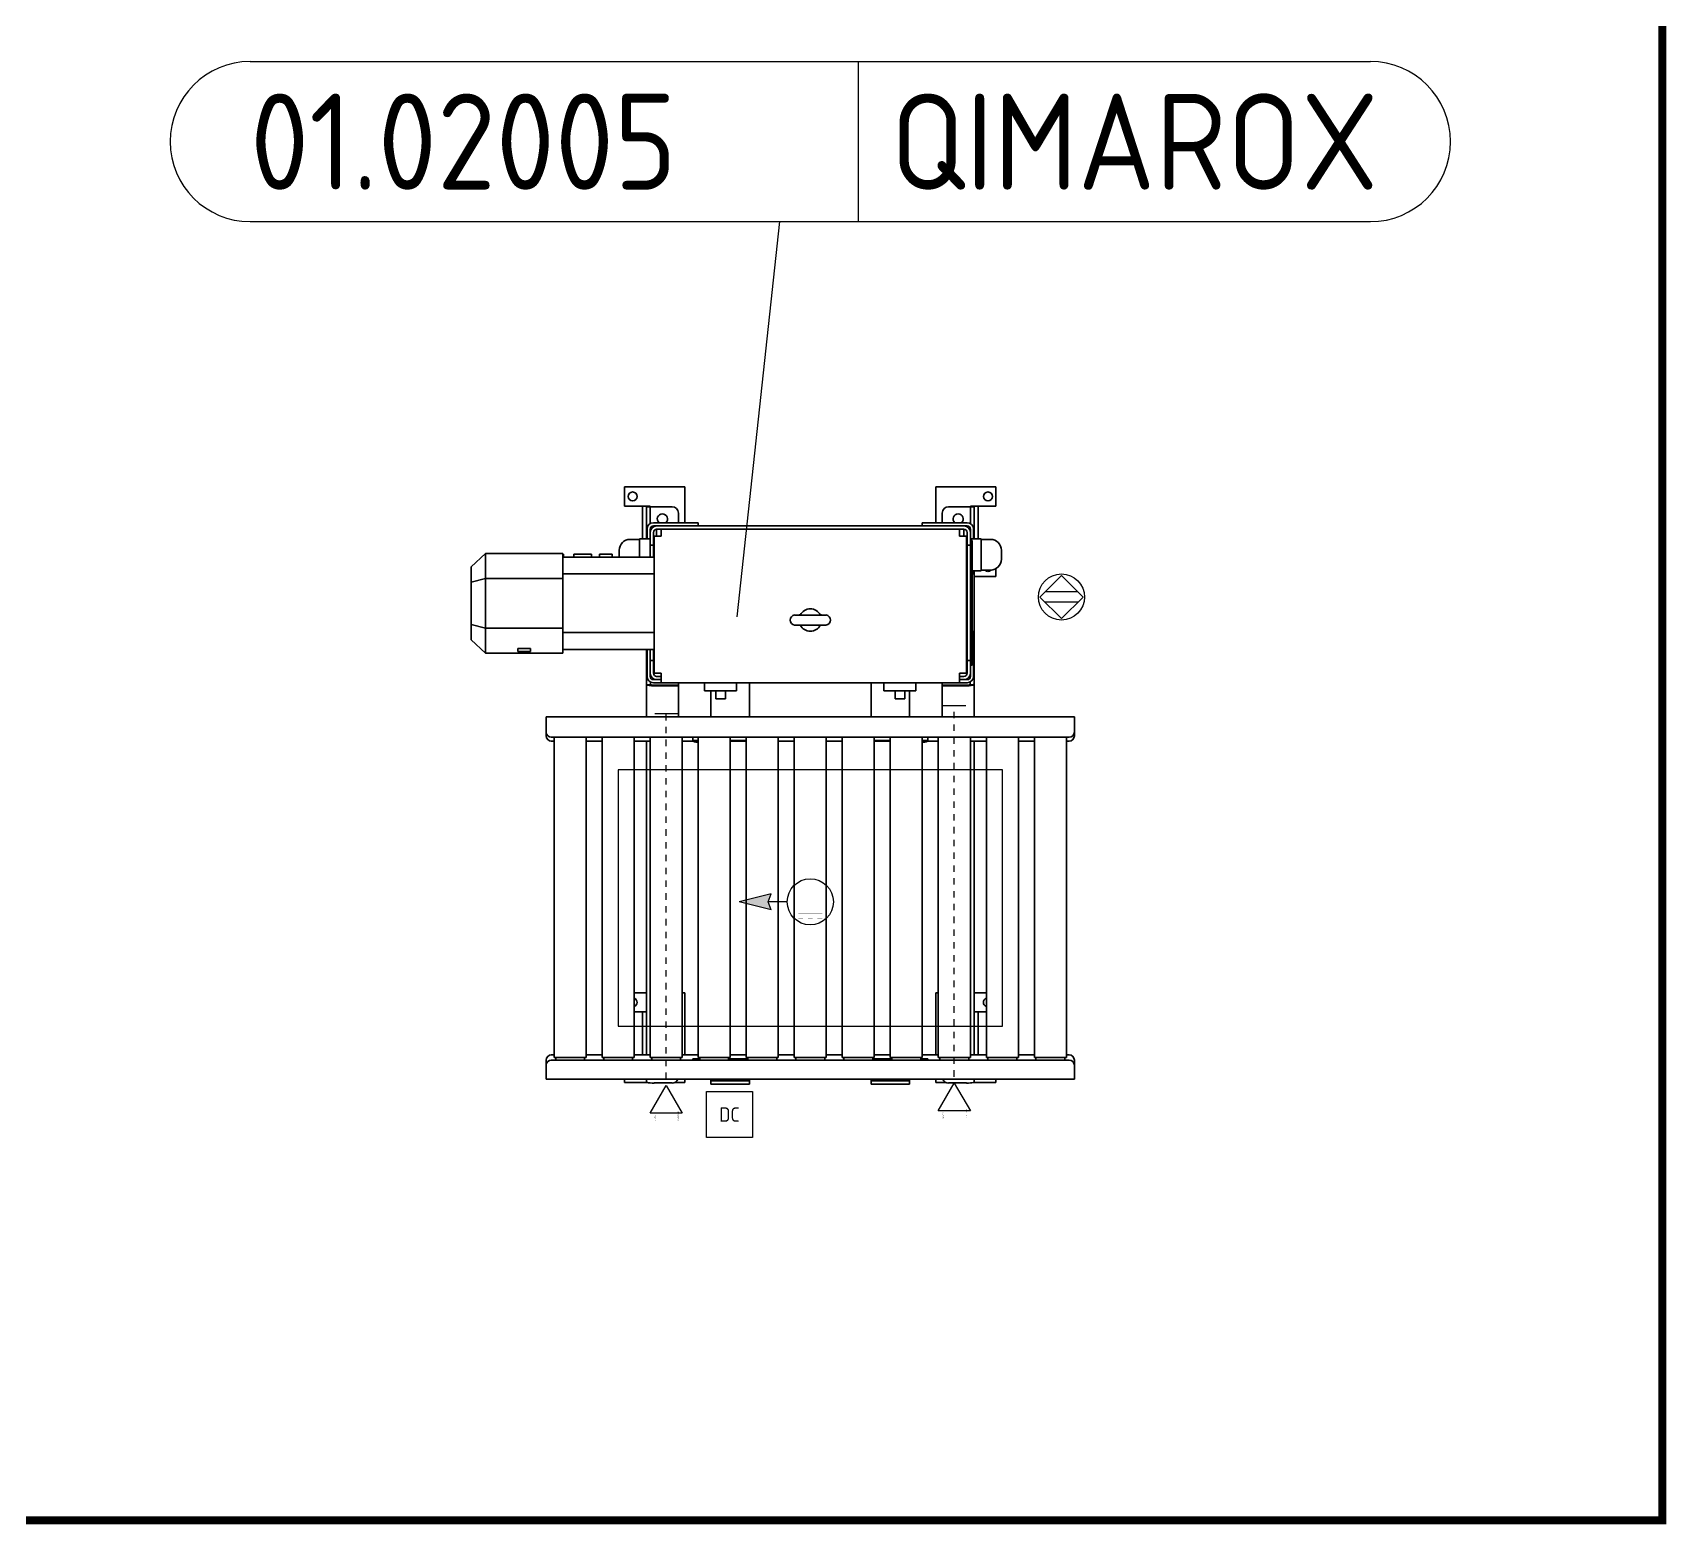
# Model space of a CAD drawing. Header units: millimetres. Extents: x -237058 to -184775, y -34272 to -10386.
# Drawn here: x -189879 to -184775, y -22273 to -17614 of the extents above; entities that cross this region are included whole.
import ezdxf
from ezdxf.enums import TextEntityAlignment as Align

# ---------------------------------------------------------------- set-up
doc = ezdxf.new("R2018")
doc.units = ezdxf.units.MM
for name, color, linetype in [('0_SA-Comp_Connections_And_Zooms', 1, 'Continuous'), ('0_SA-Comp_ICE', 4, 'Continuous'), ('0_SA-Comp_Inther', 7, 'Continuous'), ('conv_POSNR', 3, 'Continuous')]:
    doc.layers.add(name, color=color, linetype=linetype)
doc.layers.add('Sketch Geometry (ISO)', color=4, linetype='Continuous', lineweight=25, true_color=0x00ffff)
doc.layers.add('Visible (ISO)', color=7, linetype='Continuous', lineweight=35)
doc.styles.get("Standard").update_dxf_attribs({"font": 'isocp.shx'})

# ---------------------------------------------------------------- blocks, each defined once
blk = doc.blocks.new('*U219')
at = {"ltscale": 0.5}
for p, q in [((-36, 1161.7), (36, 1161.7)), ((-50, -86.6), (0, 0)), ((0, 0), (50, -86.6)), ((50, -86.6), (-50, -86.6))]:
    blk.add_line(p, q, dxfattribs=at)
for p, q in [((0, 1140), (0, 1160)), ((0, 1100), (0, 1120)), ((0, 1060), (0, 1080)), ((0, 1020), (0, 1040)), ((0, 980), (0, 1000)), ((0, 940), (0, 960)), ((0, 900), (0, 920)), ((0, 860), (0, 880)), ((0, 820), (0, 840)), ((0, 780), (0, 800)), ((0, 740), (0, 760)), ((0, 700), (0, 720)), ((0, 660), (0, 680)), ((0, 620), (0, 640)), ((0, 580), (0, 600)), ((0, 540), (0, 560)), ((0, 500), (0, 520)), ((0, 460), (0, 480)), ((0, 420), (0, 440)), ((0, 380), (0, 400)), ((0, 340), (0, 360)), ((0, 300), (0, 320)), ((0, 260), (0, 280)), ((0, 220), (0, 240)), ((0, 180), (0, 200)), ((0, 140), (0, 160)), ((0, 100), (0, 120)), ((0, 60), (0, 80)), ((0, 20), (0, 40))]:
    blk.add_line(p, q)
at = {"lineweight": 30, "flags": 32}
for tag, p in [('EPLAN_REF', (36, -111.6)), ('FUNC_REF', (-36, -111.6))]:
    blk.add_attdef(tag, text='', height=50, rotation=90, dxfattribs=at).set_placement(p, align=Align.MIDDLE_RIGHT)
blk = doc.blocks.new('*U220')
at = {"ltscale": 0.5}
for p, q in [((-36, 1179.5), (36, 1179.5)), ((-50, -86.6), (0, 0)), ((0, 0), (50, -86.6)), ((50, -86.6), (-50, -86.6))]:
    blk.add_line(p, q, dxfattribs=at)
for p, q in [((0, 1140), (0, 1160)), ((0, 1100), (0, 1120)), ((0, 1060), (0, 1080)), ((0, 1020), (0, 1040)), ((0, 980), (0, 1000)), ((0, 940), (0, 960)), ((0, 900), (0, 920)), ((0, 860), (0, 880)), ((0, 820), (0, 840)), ((0, 780), (0, 800)), ((0, 740), (0, 760)), ((0, 700), (0, 720)), ((0, 660), (0, 680)), ((0, 620), (0, 640)), ((0, 580), (0, 600)), ((0, 540), (0, 560)), ((0, 500), (0, 520)), ((0, 460), (0, 480)), ((0, 420), (0, 440)), ((0, 380), (0, 400)), ((0, 340), (0, 360)), ((0, 300), (0, 320)), ((0, 260), (0, 280)), ((0, 220), (0, 240)), ((0, 180), (0, 200)), ((0, 140), (0, 160)), ((0, 100), (0, 120)), ((0, 60), (0, 80)), ((0, 20), (0, 40))]:
    blk.add_line(p, q)
at = {"lineweight": 30, "flags": 32}
for tag, p in [('EPLAN_REF', (36, -111.6)), ('FUNC_REF', (-36, -111.6))]:
    blk.add_attdef(tag, text='', height=50, rotation=90, dxfattribs=at).set_placement(p, align=Align.MIDDLE_RIGHT)
blk = doc.blocks.new('A$Cc2846f96')
at = {"layer": 'Sketch Geometry (ISO)', "color": 4, "true_color": 0x00ffff}
for p, q in [((-100, 199), (-700, 199)), ((-700, 199), (-700, -201)), ((-100, -201), (-100, 199)), ((-700, -201), (-100, -201))]:
    blk.add_line(p, q, dxfattribs=at)
at = {"layer": 'Visible (ISO)'}
for p, q in [((-596, 641), (-690, 641)), ((-690, 641), (-690, 611)), ((-596, 585), (-596, 641)), ((-204, 641), (-110, 641)), ((-204, 585), (-204, 641)), ((-110, 641), (-110, 611)), ((-690, 611), (-662, 611)), ((-656, 611), (-662, 611)), ((-662, 596), (-662, 611)), ((-662, 596), (-662, 560)), ((-650, 611), (-656, 611)), ((-656, 611), (-656, 610)), ((-656, 582.8), (-656, 610)), ((-650, 610), (-656, 610)), ((-644, 610), (-650, 610)), ((-650, 610), (-650, 583.7)), ((-644, 610), (-616, 610)), ((-606, 600), (-606, 585)), ((-194, 600), (-194, 585)), ((-156, 610), (-184, 610)), ((-156, 610), (-150, 610)), ((-150, 611), (-144, 611)), ((-150, 610), (-144, 610)), ((-150, 610), (-150, 583.7)), ((-144, 611), (-138, 611)), ((-144, 611), (-144, 610)), ((-144, 582.8), (-144, 610)), ((-110, 611), (-138, 611)), ((-138, 596), (-138, 611)), ((-138, 596), (-138, 560)), ((-656, 573.5), (-656, 582.8)), ((-656, 560), (-656, 573.5)), ((-655, 575), (-655, 560)), ((-650, 570), (-650, 575)), ((-650, 570), (-650, 550)), ((-585, 585), (-645, 585)), ((-645, 580), (-640, 580)), ((-645, 550), (-645, 570)), ((-644.5, 546.5), (-644.5, 563)), ((-644, 563), (-644.5, 563)), ((-644, 564), (-634, 564)), ((-644, 564), (-644, 350)), ((-160, 580), (-640, 580)), ((-640, 575), (-160, 575)), ((-640, 564), (-640, 575)), ((-633, 564), (-634, 564)), ((-167, 575), (-633, 575)), ((-633, 565), (-633, 575)), ((-633, 565), (-633, 564)), ((-585, 585), (-575, 585)), ((-575, 580), (-575, 585)), ((-215, 585), (-225, 585)), ((-225, 580), (-225, 585)), ((-215, 585), (-155, 585)), ((-167, 575), (-167, 565)), ((-167, 564), (-167, 565)), ((-166, 564), (-167, 564)), ((-166, 564), (-156, 564)), ((-155, 580), (-160, 580)), ((-160, 575), (-160, 564)), ((-156, 350), (-156, 564)), ((-155, 570), (-155, 550)), ((-150, 570), (-150, 575)), ((-150, 550), (-150, 570)), ((-145, 575), (-145, 560)), ((-144, 573.5), (-144, 582.8)), ((-144, 560), (-144, 573.5)), ((-907.5, 537.2), (-929.5, 516.2)), ((-907.5, 537.2), (-907.5, 497.7)), ((-907.5, 537.2), (-786.5, 537.2)), ((-786.5, 497.7), (-786.5, 537.2)), ((-698.5, 531.2), (-698.5, 541.9)), ((-681.5, 558.9), (-667, 558.9)), ((-667, 560), (-650, 560)), ((-667, 560), (-667, 555)), ((-667, 531.2), (-667, 555)), ((-650, 531.2), (-650, 550)), ((-650, 550), (-645, 550)), ((-645, 550), (-645, 531.2)), ((-644.5, 546.5), (-644, 546.5)), ((-644.5, 539), (-644.5, 546.5)), ((-644.5, 539), (-644, 539)), ((-155, 370), (-155, 550)), ((-155, 550), (-150, 550)), ((-150, 560), (-133, 560)), ((-150, 557.5), (-147, 557.5)), ((-150, 550), (-150, 370)), ((-147, 557.5), (-147, 362.5)), ((-133, 560), (-133, 555)), ((-133, 558.9), (-118.5, 558.9)), ((-133, 515), (-133, 555)), ((-101.5, 528.1), (-101.5, 541.9)), ((-929.5, 492.4), (-929.5, 516.2)), ((-786.5, 535.7), (-785.5, 535.7)), ((-644, 531.2), (-786.5, 531.2)), ((-785.5, 531.2), (-785.5, 535.7)), ((-769.5, 535.7), (-741.5, 535.7)), ((-769.5, 531.2), (-769.5, 535.7)), ((-741.5, 531.2), (-741.5, 535.7)), ((-729.5, 535.7), (-709.5, 535.7)), ((-729.5, 531.2), (-729.5, 535.7)), ((-709.5, 531.2), (-709.5, 535.7)), ((-133, 515), (-133, 510)), ((-133, 511.1), (-118.5, 511.1)), ((-110, 513.4), (-110, 501)), ((-907.5, 497.7), (-929.5, 492.4)), ((-929.5, 492.4), (-929.5, 425.9)), ((-907.5, 420.6), (-907.5, 497.7)), ((-907.5, 497.7), (-786.5, 497.7)), ((-644, 505), (-786.5, 505)), ((-786.5, 497.7), (-786.5, 420.6)), ((-147, 510), (-133, 510)), ((-145, 505), (-147, 505)), ((-145, 505), (-145, 510)), ((-144, 348.4), (-144, 510)), ((-110, 501), (-144, 501)), ((-375.5, 440.9), (-424.5, 440.9)), ((-415.6, 441), (-417.5, 441)), ((-417.5, 441), (-417.5, 440.9)), ((-382.5, 441), (-384.4, 441)), ((-382.5, 440.9), (-382.5, 441)), ((-929.5, 402.2), (-929.5, 425.9)), ((-907.5, 420.6), (-929.5, 425.9)), ((-907.5, 420.6), (-907.5, 381.2)), ((-907.5, 420.6), (-786.5, 420.6)), ((-786.5, 381.2), (-786.5, 420.6)), ((-644, 413.4), (-786.5, 413.4)), ((-424.5, 425.1), (-375.5, 425.1)), ((-417.5, 425.1), (-417.5, 425)), ((-417.5, 425), (-415.6, 425)), ((-384.4, 425), (-382.5, 425)), ((-382.5, 425), (-382.5, 425.1)), ((-147, 415), (-145, 415)), ((-145, 405), (-145, 415)), ((-907.5, 381.2), (-929.5, 402.2)), ((-857, 388.5), (-857, 384.1)), ((-857, 388.5), (-837, 388.5)), ((-837, 384.1), (-857, 384.1)), ((-837, 384.1), (-837, 388.5)), ((-644, 387.2), (-786.5, 387.2)), ((-656, 348.4), (-656, 387.2)), ((-655, 387.2), (-655, 345)), ((-650, 370), (-650, 387.2)), ((-645, 387.2), (-645, 370)), ((-145, 405), (-145, 345)), ((-907.5, 381.2), (-786.5, 381.2)), ((-645, 370), (-650, 370)), ((-650, 370), (-650, 350)), ((-645, 350), (-645, 370)), ((-150, 370), (-155, 370)), ((-155, 370), (-155, 350)), ((-150, 350), (-150, 370)), ((-150, 362.5), (-147, 362.5)), ((-656, 348.4), (-656, 282)), ((-649.4, 331.9), (-655.7, 331.9)), ((-650, 345), (-650, 350)), ((-640, 340), (-645, 340)), ((-645, 335), (-633, 335)), ((-634, 350), (-644, 350)), ((-633, 345), (-640, 345)), ((-640, 340), (-633, 340)), ((-634, 350), (-633, 350)), ((-633, 350), (-633, 345)), ((-633, 335), (-633, 345)), ((-633, 335), (-167, 335)), ((-606, 335), (-606, 331.4)), ((-565, 335), (-565, 322.5)), ((-515, 335), (-515, 322.5)), ((-494.9, 335), (-494.9, 282)), ((-305.1, 335), (-305.1, 282)), ((-285, 335), (-285, 322.5)), ((-235, 335), (-235, 322.5)), ((-194, 335), (-194, 331.4)), ((-167, 345), (-167, 350)), ((-167, 350), (-166, 350)), ((-160, 345), (-167, 345)), ((-167, 345), (-167, 335)), ((-167, 340), (-160, 340)), ((-155, 335), (-167, 335)), ((-156, 350), (-166, 350)), ((-160, 340), (-155, 340)), ((-150.6, 331.9), (-144.3, 331.9)), ((-150, 345), (-150, 350)), ((-144, 348.4), (-144, 282)), ((-644, 331.4), (-606, 331.4)), ((-644, 330.4), (-606, 330.4)), ((-606, 331.4), (-606, 330.4)), ((-606, 330.4), (-606, 282)), ((-565, 322.5), (-515, 322.5)), ((-555.1, 322.5), (-555.1, 282)), ((-547.5, 322.5), (-547.5, 310.2)), ((-547.5, 310.2), (-532.5, 310.2)), ((-532.5, 322.5), (-532.5, 310.2)), ((-285, 322.5), (-235, 322.5)), ((-267.5, 322.5), (-267.5, 310.2)), ((-267.5, 310.2), (-252.5, 310.2)), ((-252.5, 322.5), (-252.5, 310.2)), ((-244.9, 322.5), (-244.9, 282)), ((-156, 331.4), (-194, 331.4)), ((-194, 331.4), (-194, 330.4)), ((-156, 330.4), (-194, 330.4)), ((-194, 330.4), (-194, 282)), ((-812.5, 276), (-812.5, 282)), ((12.5, 282), (-812.5, 282)), ((12.5, 282), (12.5, 276)), ((-812.5, 258), (-812.5, 276)), ((-812.5, 252), (-812.5, 258)), ((12.5, 276), (12.5, 258)), ((12.5, 258), (12.5, 252)), ((-804.5, 250), (4.5, 250)), ((-804.5, 244), (-800, 244)), ((-800, -250), (-800, 250)), ((-750, -250), (-750, 250)), ((-750, 244), (-725, 244)), ((-725, -250), (-725, 250)), ((-675, -250), (-675, 250)), ((-675, 244), (-650, 244)), ((-656, 244), (-656, -246)), ((-650, -250), (-650, 250)), ((-600, -250), (-600, 250)), ((-600, 244), (-575, 244)), ((-583.5, 245), (-583.5, 250)), ((-575, 245), (-583.5, 245)), ((-575, 242.5), (-578.2, 242.5)), ((-575, -250), (-575, 250)), ((-525, -250), (-525, 250)), ((-500, 245), (-525, 245)), ((-525, 244), (-500, 244)), ((-500, -250), (-500, 250)), ((-450, -250), (-450, 250)), ((-450, 244), (-425, 244)), ((-425, -250), (-425, 250)), ((-375, -250), (-375, 250)), ((-375, 244), (-350, 244)), ((-350, -250), (-350, 250)), ((-300, -250), (-300, 250)), ((-275, 245), (-300, 245)), ((-300, 244), (-275, 244)), ((-275, -250), (-275, 250)), ((-225, -250), (-225, 250)), ((-216.5, 245), (-225, 245)), ((-225, 244), (-200, 244)), ((-221.8, 242.5), (-225, 242.5)), ((-216.5, 250), (-216.5, 245)), ((-200, -250), (-200, 250)), ((-150, -250), (-150, 250)), ((-150, 244), (-125, 244)), ((-144, 244), (-144, -246)), ((-125, -250), (-125, 250)), ((-75, -250), (-75, 250)), ((-75, 244), (-50, 244)), ((-50, -250), (-50, 250)), ((0, -250), (0, 250)), ((0, 244), (4.5, 244)), ((-656, -149), (-675, -149)), ((-596, -149), (-600, -149)), ((-596, -246), (-596, -149)), ((-204, -149), (-200, -149)), ((-204, -246), (-204, -149)), ((-144, -149), (-125, -149)), ((-675, -179), (-662, -179)), ((-656, -179), (-662, -179)), ((-662, -194), (-662, -179)), ((-662, -194), (-662, -244)), ((-144, -179), (-138, -179)), ((-125, -179), (-138, -179)), ((-138, -194), (-138, -179)), ((-138, -194), (-138, -244)), ((-812.5, -262), (-812.5, -254)), ((-804.5, -246), (-800, -246)), ((-804.5, -254), (4.5, -254)), ((-800, -250), (-750, -250)), ((-797.5, -250), (-797.5, -254)), ((-752.5, -250), (-752.5, -254)), ((-750, -246), (-725, -246)), ((-725, -250), (-675, -250)), ((-722.5, -250), (-722.5, -254)), ((-677.5, -250), (-677.5, -254)), ((-675, -246), (-650, -246)), ((-662, -246), (-662, -244)), ((-650, -250), (-600, -250)), ((-647.5, -250), (-647.5, -254)), ((-602.5, -250), (-602.5, -254)), ((-600, -246), (-575, -246)), ((-583.5, -252), (-572.5, -252)), ((-583.5, -254), (-583.5, -252)), ((-575, -250), (-525, -250)), ((-572.5, -250), (-572.5, -254)), ((-527.5, -250), (-527.5, -254)), ((-527.5, -252), (-497.5, -252)), ((-525, -246), (-500, -246)), ((-500, -250), (-450, -250)), ((-497.5, -250), (-497.5, -254)), ((-452.5, -250), (-452.5, -254)), ((-450, -246), (-425, -246)), ((-425, -250), (-375, -250)), ((-422.5, -250), (-422.5, -254)), ((-377.5, -250), (-377.5, -254)), ((-375, -246), (-350, -246)), ((-350, -250), (-300, -250)), ((-347.5, -250), (-347.5, -254)), ((-302.5, -250), (-302.5, -254)), ((-302.5, -252), (-272.5, -252)), ((-300, -246), (-275, -246)), ((-275, -250), (-225, -250)), ((-272.5, -250), (-272.5, -254)), ((-227.5, -250), (-227.5, -254)), ((-227.5, -252), (-216.5, -252)), ((-225, -246), (-200, -246)), ((-216.5, -252), (-216.5, -254)), ((-200, -250), (-150, -250)), ((-197.5, -250), (-197.5, -254)), ((-152.5, -250), (-152.5, -254)), ((-150, -246), (-125, -246)), ((-138, -246), (-138, -244)), ((-125, -250), (-75, -250)), ((-122.5, -250), (-122.5, -254)), ((-77.5, -250), (-77.5, -254)), ((-75, -246), (-50, -246)), ((-50, -250), (0, -250)), ((-47.5, -250), (-47.5, -254)), ((-2.5, -250), (-2.5, -254)), ((0, -246), (4.5, -246)), ((12.5, -254), (12.5, -262)), ((-812.5, -278), (-812.5, -262)), ((-812.5, -284), (-812.5, -278)), ((12.5, -262), (12.5, -278)), ((12.5, -278), (12.5, -284)), ((-812.5, -284), (12.5, -284)), ((-690, -284), (-690, -289)), ((-690, -289), (-656, -289)), ((-656, -284), (-656, -289)), ((-654.4, -289), (-656, -289)), ((-644, -289.9), (-616, -289.9)), ((-611.7, -289), (-596, -289)), ((-596, -289), (-596, -284)), ((-555.1, -284), (-555.1, -286.5)), ((-555.1, -286.5), (-494.9, -286.5)), ((-555.1, -286.5), (-494.9, -286.5)), ((-555.1, -286.5), (-555.1, -291.5)), ((-555.1, -291.5), (-494.9, -291.5)), ((-494.9, -284), (-494.9, -286.5)), ((-494.9, -286.5), (-494.9, -291.5)), ((-305.1, -284), (-305.1, -286.5)), ((-305.1, -286.5), (-244.9, -286.5)), ((-305.1, -286.5), (-244.9, -286.5)), ((-305.1, -286.5), (-305.1, -291.5)), ((-305.1, -291.5), (-244.9, -291.5)), ((-244.9, -284), (-244.9, -286.5)), ((-244.9, -286.5), (-244.9, -291.5)), ((-204, -289), (-204, -284)), ((-188.3, -289), (-204, -289)), ((-156, -289.9), (-184, -289.9)), ((-145.6, -289), (-144, -289)), ((-144, -284), (-144, -289)), ((-110, -289), (-144, -289)), ((-110, -284), (-110, -289))]:
    blk.add_line(p, q, dxfattribs=at)
for centre in [(-677.5, 626), (-122.5, 626)]:
    blk.add_circle(centre, 7, dxfattribs=at)
for centre, radius, start, end in [((-631, 591), 8, 311.4096, 228.5904), ((-616, 600), 10, 0, 90), ((-184, 600), 10, 90, 180), ((-169, 591), 8, 311.4096, 228.5904), ((-645, 575), 10, 90, 180), ((-640, 570), 10, 90, 180), ((-645, 575), 5, 90, 180), ((-640, 570), 5, 90, 180), ((-160, 570), 10, 0, 90), ((-160, 570), 5, 0, 90), ((-155, 575), 10, 0, 90), ((-155, 575), 5, 0, 90), ((-681.5, 541.9), 17, 90, 180), ((-118.5, 541.9), 17, 0, 90), ((-122.5, 516), 7, 224.427, 315.9294), ((-118.5, 528.1), 17, 270, 0), ((-423.5, 433), 8, 97.1808, 262.8192), ((-400, 433), 17.5, 26.9722, 153.0278), ((-376.5, 433), 8, 277.1808, 82.8192), ((-400, 433), 17.5, 206.9722, 333.0278), ((-645, 345), 10, 180, 270), ((-640, 350), 10, 180, 270), ((-645, 345), 5, 180, 270), ((-640, 350), 5, 180, 270), ((-160, 350), 5, 270, 0), ((-160, 350), 10, 270, 0), ((-155, 345), 5, 270, 0), ((-155, 345), 10, 270, 0), ((-804.5, 258), 8, 180, 270), ((4.5, 258), 8, 270, 0), ((-804.5, 252), 8, 180, 270), ((-578.2, 251.5), 9, 236.4427, 270), ((-221.8, 251.5), 9, 270, 303.5573), ((4.5, 252), 8, 270, 0), ((-677.5, -164), 7, 290.9248, 69.0752), ((-122.5, -164), 7, 110.9248, 249.0752), ((-804.5, -254), 8, 90, 180), ((-804.5, -262), 8, 90, 180), ((4.5, -254), 8, 0, 90), ((4.5, -262), 8, 0, 90)]:
    blk.add_arc(centre, radius, start, end, dxfattribs=at)
for centre, major_axis, ratio, start_param, end_param in [((-644, 348.4), (0, -76.7), 0.156434, 4.712389, 4.929179), ((-644, 332.3), (-12, 0), 0.156434, 0.21679, 1.570796), ((-644, 348.4), (0, -38.4), 0.156434, 4.712389, 4.816576), ((-644, 348.4), (0, -38.4), 0.156434, 5.037574, 5.157094), ((-644, 332.3), (6, 0), 0.156434, 3.586297, 4.712389), ((-156, 332.3), (-6, 0), 0.156434, 1.570796, 2.696888), ((-156, 332.3), (12, 0), 0.156434, 4.712389, 6.066396), ((-156, 348.4), (0, -38.4), 0.156434, 1.126092, 1.245612), ((-156, 348.4), (0, -38.4), 0.156434, 1.466609, 1.570796), ((-156, 348.4), (0, -76.7), 0.156434, 1.354007, 1.570796), ((-644, -288.1), (12, 0), 0.156434, 3.665191, 4.712389), ((-616, -280.1), (-10, 0), 0.987688, 1.570796, 2.731454), ((-184, -280.1), (10, 0), 0.987688, 3.551732, 4.712389), ((-156, -288.1), (-12, 0), 0.156434, 1.570796, 2.617994)]:
    blk.add_ellipse(centre, major_axis=major_axis, ratio=ratio, start_param=start_param, end_param=end_param, dxfattribs=at)
blk = doc.blocks.new('A$C480e171d')
blk.add_blockref('A$Cc2846f96', (0, 0))
blk = doc.blocks.new('*U215')
at = {"ltscale": 0.5}
blk.add_lwpolyline([(-72, 72), (72, 72), (72, -72), (-72, -72)], close=True, dxfattribs=at)
at = {"insert": (0, 0), "char_height": 45, "width": 90.621, "attachment_point": 5, "rotation": 90}
blk.add_mtext('\\pxqc;DC', dxfattribs=at)
at = {"lineweight": 30}
for tag, p in [('EPLAN_REF', (97, 36)), ('FUNC_REF', (97, -36))]:
    blk.add_attdef(tag, text='', height=50, rotation=180, dxfattribs=at).set_placement(p, align=Align.MIDDLE_RIGHT)
blk = doc.blocks.new('*U221')
for p, q in [((-700, 125), (1050, 125)), ((250, 125), (250, -125)), ((-700, -125), (1050, -125)), ((60.9, -742.3), (127.4, -125))]:
    blk.add_line(p, q)
for centre, start, end in [((-700, 0), 90, 270), ((1050, 0), 270, 90)]:
    blk.add_arc(centre, 125, start, end)
at = {"flags": 8}
for tag, p in [('POSNR', (-700, -75)), ('CONV_TYPE', (300, -75))]:
    blk.add_attdef(tag, p, '', height=150, dxfattribs=at)
blk = doc.blocks.new('*U223')
at = {"ltscale": 0.5}
h = blk.add_hatch(color=256, dxfattribs=at)
h.dxf.hatch_style = 1
h.paths.add_polyline_path([(0, 132), (25, 122), (0, 222), (-25, 122)])
for p, q in [((-25, 122), (0, 222)), ((25, 122), (0, 222)), ((-25, 122), (0, 132)), ((0, 132), (25, 122))]:
    blk.add_line(p, q, dxfattribs=at)
blk.add_line((0, 72), (0, 132))
at = {"ltscale": 0.5, "const_width": 1}
for points in [[(-51, 37.5), (-51, 22.5)], [(-51, 7.5), (-51, -7.5)], [(-36, 37.5), (-36, -37.5)], [(-51, -22.5), (-51, -37.5)]]:
    blk.add_lwpolyline(points, dxfattribs=at)
blk.add_circle((0, 0), 72)
at = {"lineweight": 30, "flags": 79}
for tag, p in [('FUNC_REF', (-579, 36)), ('EPLAN_REF', (-579, -36))]:
    blk.add_attdef(tag, text='', height=50, rotation=360, dxfattribs=at).set_placement(p, align=Align.MIDDLE_RIGHT)
blk = doc.blocks.new('*U226')
at = {"ltscale": 0.5}
for p, q in [((0, 67.5), (-67.5, 0)), ((-16.25, 51.25), (-16.25, -51.25)), ((67.5, 0), (0, 67.5)), ((16.25, 51.25), (16.25, -51.25)), ((-67.5, 0), (0, -67.5)), ((0, -67.5), (67.5, 0))]:
    blk.add_line(p, q, dxfattribs=at)
blk.add_circle((0, 0), 72)
at = {"lineweight": 30, "flags": 13}
for tag, p in [('FUNC_REF', (-36, 97)), ('EPLAN_REF', (36, 97))]:
    blk.add_attdef(tag, text='', height=50, rotation=90, dxfattribs=at).set_placement(p, align=Align.MIDDLE_LEFT)

msp = doc.modelspace()

# ---------------------------------------------------------------- linework, layer by layer
at = {"layer": '0_SA-Comp_Connections_And_Zooms', "const_width": 25, "elevation": 2000}
msp.add_lwpolyline([(-202687.8, -13263.3), (-184787.8, -13263.3), (-184787.8, -22260.5), (-202687.8, -22260.5)], close=True, dxfattribs=at)

# ---------------------------------------------------------------- block references
at = {"xscale": 2, "yscale": 2, "zscale": 2}
msp.add_blockref('A$C480e171d', (-186649.6, -20314.9), dxfattribs=at)
at = {"layer": '0_SA-Comp_ICE', "rotation": 90}
msp.add_blockref('*U223', (-187449.6, -20328.9), dxfattribs=at)
at = {"layer": '0_SA-Comp_Inther', "rotation": 270}
for name, p in [('*U226', (-186665, -19376.9)), ('*U215', (-187702, -20993.3))]:
    msp.add_blockref(name, p, dxfattribs=at)
at = {"layer": '0_SA-Comp_Inther'}
ref = msp.add_blockref('*U219', (-187899.6, -20902.3), dxfattribs=at)
lines = msp.add_mtext('S2_0102005', dxfattribs={"layer": '0', "insert": (-187935.6, -21013.9), "char_height": 2.5, "attachment_point": 1, "rotation": 90})
ref.add_attrib('FUNC_REF', '', (-187935.6, -21013.9), dxfattribs={"flags": 32}).embed_mtext(lines)
lines = msp.add_mtext('=Z01+02005-102B4', dxfattribs={"layer": '0', "insert": (-187863.6, -21013.9), "char_height": 2.5, "attachment_point": 1, "rotation": 90})
ref.add_attrib('EPLAN_REF', '', (-187863.6, -21013.9), dxfattribs={"flags": 32}).embed_mtext(lines)
ref = msp.add_blockref('*U220', (-186999.6, -20895.1), dxfattribs=at)
lines = msp.add_mtext('S1_0102005', dxfattribs={"layer": '0', "insert": (-187035.6, -21006.7), "char_height": 2.5, "attachment_point": 1, "rotation": 90})
ref.add_attrib('FUNC_REF', '', (-187035.6, -21006.7), dxfattribs={"flags": 32}).embed_mtext(lines)
lines = msp.add_mtext('=Z01+02005-102B2', dxfattribs={"layer": '0', "insert": (-186963.6, -21006.7), "char_height": 2.5, "attachment_point": 1, "rotation": 90})
ref.add_attrib('EPLAN_REF', '', (-186963.6, -21006.7), dxfattribs={"flags": 32}).embed_mtext(lines)
at = {"layer": 'conv_POSNR'}
ref = msp.add_blockref('*U221', (-187799.5, -17954.6), dxfattribs=dict(at, xscale=2, yscale=2, zscale=2))
ref.add_attrib('POSNR', '01.02005', (-189199.5, -18104.6), dxfattribs={"layer": '0', "height": 300})
ref.add_attrib('CONV_TYPE', 'QIMAROX', (-187199.5, -18104.6), dxfattribs={"layer": '0', "height": 300})

doc.saveas('drawing.dxf')
